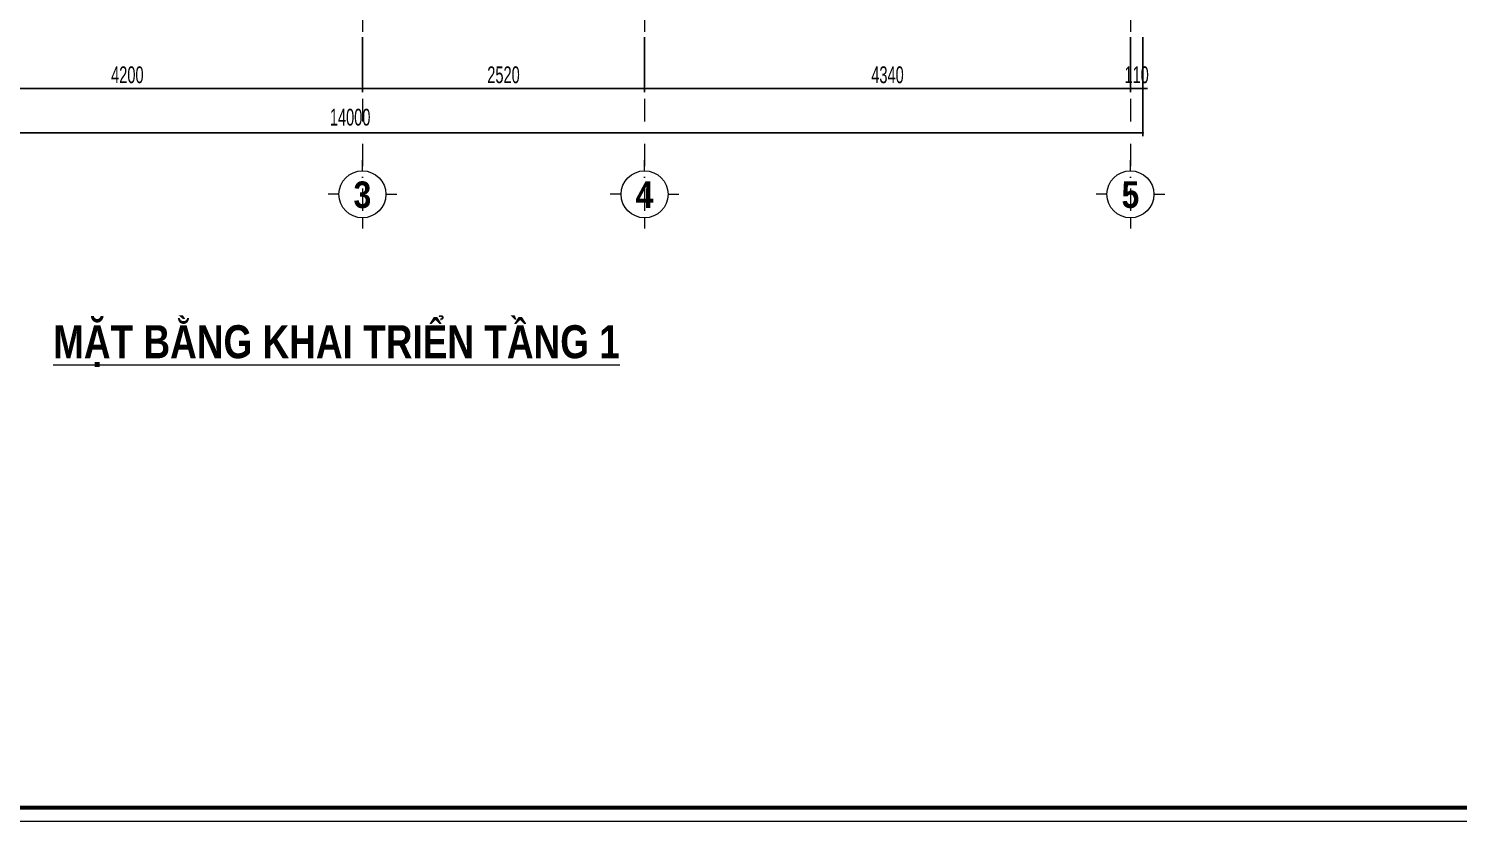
# Model space of a CAD drawing. Header units: millimetres. Extents: x 2565303 to 2664360, y -865723 to -262051.
# Drawn here: x 2638988 to 2651759, y -427802 to -420716 of the extents above; entities that cross this region are included whole.
import ezdxf
from ezdxf.enums import TextEntityAlignment as Align

# ---------------------------------------------------------------- set-up
doc = ezdxf.new("R2010")
doc.units = ezdxf.units.MM
doc.header["$LTSCALE"] = 10
doc.header["$MEASUREMENT"] = 0
doc.linetypes.add('DASHDOT', pattern=[1, 0.5, -0.25, 0, -0.25])
doc.layers.get('0').update_dxf_attribs({"linetype": 'CONTINUOUS'})
doc.layers.get('DEFPOINTS').update_dxf_attribs({"color": 10, "linetype": 'CONTINUOUS'})
for name, color, linetype, lineweight in [('-thay1', 7, 'CONTINUOUS', 18), ('LC Dim', 8, 'CONTINUOUS', 13), ('LC ISO', 153, 'CONTINUOUS', 13), ('LC Net manh', 250, 'CONTINUOUS', 5), ('LC Net truc', 134, 'DASHDOT', 5), ('LC Text1', 20, 'CONTINUOUS', 13), ('LC Text2', 7, 'CONTINUOUS', 13)]:
    doc.layers.add(name, color=color, linetype=linetype, lineweight=lineweight)
doc.layers.add('Khungten_LCDI', color=7, linetype='CONTINUOUS')
doc.layers.add('M3', color=3, linetype='CONTINUOUS')
doc.styles.add('HOATBIF', font='hoatbif.shx', dxfattribs={"width": 0.65})
doc.styles.add('Khungten', font='', dxfattribs={"width": 0.9, "height": 5000})
doc.styles.add('LC 1', font='')
doc.styles.add('LC3', font='', dxfattribs={"width": 0.8})
doc.styles.add('Title', font='', dxfattribs={"width": 0.8})
doc.styles.get('Khungten').set_extended_font_data('.VnAvantH')
doc.styles.get('LC 1').set_extended_font_data('.VnAvantH', bold=True)
doc.styles.get('LC3').set_extended_font_data('.VnArialH', bold=True)
doc.styles.get('Title').set_extended_font_data('.VnBlackH')
doc.dimstyles.new('1-100 (1-60)', dxfattribs={"dimscale": 60, "dimtxt": 2.5, "dimasz": 0.35, "dimexe": 0.5, "dimexo": 0, "dimgap": 0.8, "dimtad": 1, "dimdec": 0, "dimzin": 0, "dimdsep": 46, "dimtxsty": 'HOATBIF', "dimblk1": 'DOT', "dimblk2": 'DOT', "dimsah": 1, "dimcen": -1, "dimdle": 1, "dimclrd": 256, "dimclre": 256, "dimclrt": 4, "dimadec": 3, "dimazin": 2, "dimtfac": 0.333333, "dimtdec": 0, "dimtix": 1, "dimtmove": 2, "dimatfit": 3, "dimldrblk": 'DOT', "dimfxl": 1, "dimtvp": 0.833333, "dimtolj": 1, "dimtzin": 0, "dimarcsym": 0})

# ---------------------------------------------------------------- blocks, each defined once
blk = doc.blocks.new('DOT')
at = {"layer": 'M3', "color": 0, "linetype": 'ByBlock'}
blk.add_line((-0.5, 0), (-1, 0), dxfattribs=at)
at = {"layer": 'M3', "color": 0, "linetype": 'ByBlock', "const_width": 0.5}
blk.add_lwpolyline([(-0.25, 0, 1), (0.25, 0, 1)], format="xyb", close=True, dxfattribs=at)
blk = doc.blocks.new('*D329')
at = {"layer": 'DEFPOINTS', "color": 0, "transparency": 16777216}
for p in [(2637770, -420794), (2641970, -420794), (2641970, -421253)]:
    blk.add_point(p, dxfattribs=at)
at = {"layer": 'LC Dim', "lineweight": -2, "transparency": 16777216}
for p, q in [((2637770, -420794), (2637770, -421283)), ((2641970, -420794), (2641970, -421283)), ((2637791, -421253), (2641949, -421253))]:
    blk.add_line(p, q, dxfattribs=at)
at = {"layer": 'LC Dim', "lineweight": -2, "transparency": 16777216, "xscale": 21, "yscale": 21, "zscale": 21, "rotation": 180}
blk.add_blockref('DOT', (2637770, -421253), dxfattribs=at)
at = {"layer": 'LC Dim', "lineweight": -2, "transparency": 16777216, "xscale": 21, "yscale": 21, "zscale": 21}
blk.add_blockref('DOT', (2641970, -421253), dxfattribs=at)
at = {"layer": 'LC Dim', "color": 4, "transparency": 16777216, "insert": (2639870, -421130), "char_height": 150, "attachment_point": 5, "style": 'HOATBIF'}
blk.add_mtext('\\A1;4200', dxfattribs=at)
blk = doc.blocks.new('*D330')
at = {"layer": 'DEFPOINTS', "color": 0, "transparency": 16777216}
for p in [(2641970, -420794), (2644490, -420794), (2644490, -421253)]:
    blk.add_point(p, dxfattribs=at)
at = {"layer": 'LC Dim', "lineweight": -2, "transparency": 16777216}
for p, q in [((2641970, -420794), (2641970, -421283)), ((2644490, -420794), (2644490, -421283)), ((2641991, -421253), (2644469, -421253))]:
    blk.add_line(p, q, dxfattribs=at)
at = {"layer": 'LC Dim', "lineweight": -2, "transparency": 16777216, "xscale": 21, "yscale": 21, "zscale": 21, "rotation": 180}
blk.add_blockref('DOT', (2641970, -421253), dxfattribs=at)
at = {"layer": 'LC Dim', "lineweight": -2, "transparency": 16777216, "xscale": 21, "yscale": 21, "zscale": 21}
blk.add_blockref('DOT', (2644490, -421253), dxfattribs=at)
at = {"layer": 'LC Dim', "color": 4, "transparency": 16777216, "insert": (2643230, -421130), "char_height": 150, "attachment_point": 5, "style": 'HOATBIF'}
blk.add_mtext('\\A1;2520', dxfattribs=at)
blk = doc.blocks.new('*D331')
at = {"layer": 'DEFPOINTS', "color": 0, "transparency": 16777216}
for p in [(2644490, -420794), (2648830, -420794), (2648830, -421253)]:
    blk.add_point(p, dxfattribs=at)
at = {"layer": 'LC Dim', "lineweight": -2, "transparency": 16777216}
for p, q in [((2644490, -420794), (2644490, -421283)), ((2648830, -420794), (2648830, -421283)), ((2644511, -421253), (2648809, -421253))]:
    blk.add_line(p, q, dxfattribs=at)
at = {"layer": 'LC Dim', "lineweight": -2, "transparency": 16777216, "xscale": 21, "yscale": 21, "zscale": 21, "rotation": 180}
blk.add_blockref('DOT', (2644490, -421253), dxfattribs=at)
at = {"layer": 'LC Dim', "lineweight": -2, "transparency": 16777216, "xscale": 21, "yscale": 21, "zscale": 21}
blk.add_blockref('DOT', (2648830, -421253), dxfattribs=at)
at = {"layer": 'LC Dim', "color": 4, "transparency": 16777216, "insert": (2646660, -421130), "char_height": 150, "attachment_point": 5, "style": 'HOATBIF'}
blk.add_mtext('\\A1;4340', dxfattribs=at)
blk = doc.blocks.new('*D332')
at = {"layer": 'DEFPOINTS', "color": 0, "transparency": 16777216}
for p in [(2648830, -420794), (2648940, -420794), (2648940, -421253)]:
    blk.add_point(p, dxfattribs=at)
at = {"layer": 'LC Dim', "lineweight": -2, "transparency": 16777216}
for p, q in [((2648830, -420794), (2648830, -421283)), ((2648940, -420794), (2648940, -421283)), ((2648809, -421253), (2648788, -421253)), ((2648830, -421253), (2648940, -421253)), ((2648961, -421253), (2648982, -421253))]:
    blk.add_line(p, q, dxfattribs=at)
at = {"layer": 'LC Dim', "lineweight": -2, "transparency": 16777216, "xscale": 21, "yscale": 21, "zscale": 21}
blk.add_blockref('DOT', (2648830, -421253), dxfattribs=at)
at = {"layer": 'LC Dim', "lineweight": -2, "transparency": 16777216, "xscale": 21, "yscale": 21, "zscale": 21, "rotation": 180}
blk.add_blockref('DOT', (2648940, -421253), dxfattribs=at)
at = {"layer": 'LC Dim', "color": 4, "transparency": 16777216, "insert": (2648885, -421130), "char_height": 150, "attachment_point": 5, "style": 'HOATBIF'}
blk.add_mtext('\\A1;110', dxfattribs=at)
blk = doc.blocks.new('*D333')
at = {"layer": 'DEFPOINTS', "color": 0, "transparency": 16777216}
for p in [(2634940, -420794), (2648940, -420794), (2634940, -421648)]:
    blk.add_point(p, dxfattribs=at)
at = {"layer": 'LC Dim', "lineweight": -2, "transparency": 16777216}
for p, q in [((2634940, -420794), (2634940, -421678)), ((2648940, -420794), (2648940, -421678)), ((2648919, -421648), (2634961, -421648))]:
    blk.add_line(p, q, dxfattribs=at)
at = {"layer": 'LC Dim', "lineweight": -2, "transparency": 16777216, "xscale": 21, "yscale": 21, "zscale": 21, "rotation": 180}
blk.add_blockref('DOT', (2634940, -421648), dxfattribs=at)
at = {"layer": 'LC Dim', "lineweight": -2, "transparency": 16777216, "xscale": 21, "yscale": 21, "zscale": 21}
blk.add_blockref('DOT', (2648940, -421648), dxfattribs=at)
at = {"layer": 'LC Dim', "color": 4, "transparency": 16777216, "insert": (2641860, -421509), "char_height": 150, "attachment_point": 5, "style": 'HOATBIF'}
blk.add_mtext('\\A1;14000', dxfattribs=at)
blk = doc.blocks.new('lcdi fix')
at = {"layer": 'DEFPOINTS', "lineweight": 0}
blk.add_lwpolyline([(-1200, -14850), (-1200, 14850), (40800, 14850), (40800, -14850)], close=True, dxfattribs=at)
at = {"layer": 'Khungten_LCDI', "color": 5, "lineweight": 60}
blk.add_lwpolyline([(0, -14650), (0, 14650), (40600, 14650), (40600, -14650)], close=True, dxfattribs=at)
at = {"color": 7, "style": 'Khungten', "width": 0.8}
for tag, p in [('REVISION', (39499, -10746)), ('NGAYHT', (39546, -11609))]:
    blk.add_attdef(tag, text='', height=200, dxfattribs=at).set_placement(p, align=Align.CENTER)
at = {"layer": 'LC Text1', "style": 'Title', "width": 1.485915}
for tag, p, p2 in [('TENBANVE1', (36913, -8886), (40339, -8886)), ('TENBANVE2', (36913, -9562), (40339, -9562))]:
    blk.add_attdef(tag, text='', height=250, dxfattribs=at).set_placement(p, p2, align=Align.FIT)
at = {"layer": 'LC Text1', "style": 'Title', "width": 0.7}
blk.add_attdef('SOBANVE', text='', height=250, dxfattribs=at).set_placement((39562, -13896), align=Align.CENTER)
blk = doc.blocks.new('TIEUDE1')
at = {"layer": 'LC Text2', "color": 7, "style": 'LC 1'}
blk.add_attdef('TIªU§Ò', text='', height=5, dxfattribs=at).set_placement((0, 0), align=Align.BOTTOM_CENTER)
blk.add_attdef('TL', text='', height=3, dxfattribs=at).set_placement((0, -2), align=Align.TOP_CENTER)
blk = doc.blocks.new('TTRUC')
at = {"layer": 'LC ISO'}
for p, q in [((0, 6.95), (0, 10.13)), ((-6.95, 0), (-10.13, 0)), ((6.95, 0), (10.13, 0)), ((0, -6.95), (0, -10.13))]:
    blk.add_line(p, q, dxfattribs=at)
at = {"layer": 'LC Net manh'}
blk.add_circle((0, 0), 6.95, dxfattribs=at)

msp = doc.modelspace()

# ---------------------------------------------------------------- linework, layer by layer
at = {"layer": 'LC Net truc', "ltscale": 40}
for p, q in [((2641969.8, -414543.5), (2641969.8, -422448.4)), ((2644489.8, -414543.5), (2644489.8, -422448.4)), ((2648829.8, -414543.5), (2648829.8, -422448.4))]:
    msp.add_line(p, q, dxfattribs=at)

# ---------------------------------------------------------------- block references
at = {"layer": '-thay1', "xscale": 0.6000000155618181, "yscale": 0.6000000155618181, "zscale": 0.6000000155618181}
msp.add_blockref('lcdi fix', (2630602.3, -418892.5), dxfattribs=at)
at = {"layer": 'LC ISO', "xscale": 30.23532588053422, "yscale": 30.23532588053422, "zscale": 30.23532588053422}
for p in [(2641969.8, -422197.6), (2644489.8, -422197.6), (2648829.8, -422197.6)]:
    msp.add_blockref('TTRUC', p, dxfattribs=at)
at = {"layer": 'LC Text2'}
ref = msp.add_blockref('TIEUDE1', (2641738, -423751.4), dxfattribs=dict(at, xscale=60, yscale=60, zscale=60))
ref.add_attrib('TIªU§Ò', '%%UmÆt b»ng khai triÓn tÇng 1', dxfattribs={"color": 7, "height": 295.465, "style": 'LC3', "width": 0.8}).set_placement((2641738, -423751.4), align=Align.BOTTOM_CENTER)

# ---------------------------------------------------------------- texts
at = {"layer": 'LC Text1', "ltscale": 0.2, "style": 'LC 1', "width": 0.9}
for s, p in [('3', (2641969.8, -422390.2)), ('4', (2644489.8, -422390.2)), ('5', (2648829.8, -422390.2))]:
    msp.add_text(s, height=236.7, dxfattribs=at).set_placement(p, align=Align.BOTTOM_CENTER)

# ---------------------------------------------------------------- dimensions: what is measured, and where the dimension line sits
at = {"layer": 'LC Dim'}
dim = msp.add_linear_dim(base=(2634939.8, -421648.1), p1=(2648939.8, -420793.5), p2=(2634939.8, -420793.5), dimstyle='1-100 (1-60)', dxfattribs=at)
dim.commit()
dim.dimension.update_dxf_attribs({"geometry": '*D333', "text_midpoint": (2641859.8, -421509), "dimtype": 160})
for base, p1, p2, picture, middle in [((2641969.8, -421253.3), (2637769.8, -420793.5), (2641969.8, -420793.5), '*D329', (2639869.8, -421130.3)), ((2644489.8, -421253.3), (2641969.8, -420793.5), (2644489.8, -420793.5), '*D330', (2643229.8, -421130.3)), ((2648829.8, -421253.3), (2644489.8, -420793.5), (2648829.8, -420793.5), '*D331', (2646659.8, -421130.3)), ((2648939.8, -421253.3), (2648829.8, -420793.5), (2648939.8, -420793.5), '*D332', (2648884.8, -421130.3))]:
    dim = msp.add_linear_dim(base=base, p1=p1, p2=p2, dimstyle='1-100 (1-60)', dxfattribs=at)
    dim.commit()
    dim.dimension.update_dxf_attribs({"geometry": picture, "text_midpoint": middle})

doc.saveas('drawing.dxf')
